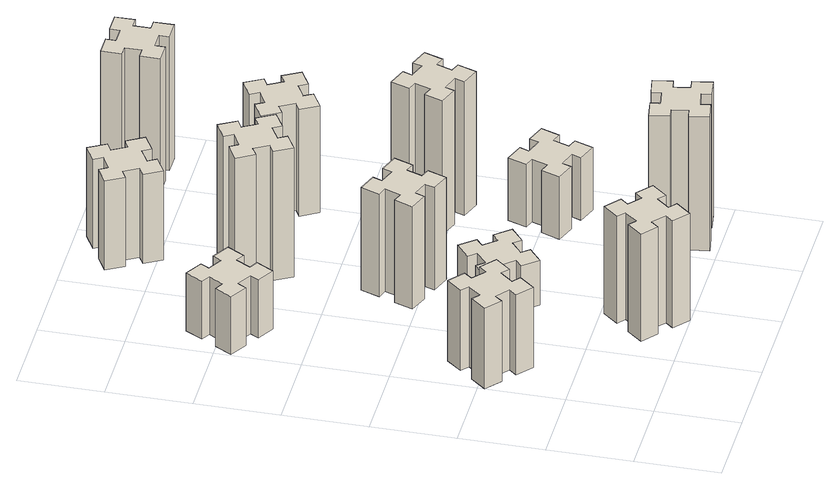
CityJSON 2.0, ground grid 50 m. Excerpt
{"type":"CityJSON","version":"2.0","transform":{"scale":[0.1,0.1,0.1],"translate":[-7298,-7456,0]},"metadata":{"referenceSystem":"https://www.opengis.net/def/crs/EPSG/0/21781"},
"CityObjects":{
"building1":{"type":"Building","attributes":{"class":"1000","function":"1000","usage":"1000","yearOfConstruction":2016,"roofType":"1000","measuredHeight":54,"storeysAboveGround":30,"storeysBelowGround":0},"geometry":[{"type":"Solid","lod":"1","boundaries":[[[[0,1,2,3,4,5,6,7,8,9,10,11,12,13,14,15,16,17,18,19]],[[17,16,20,21]],[[16,15,22,20]],[[15,14,23,22]],[[14,13,24,23]],[[13,12,25,24]],[[12,11,26,25]],[[11,10,27,26]],[[10,9,28,27]],[[9,8,29,28]],[[8,7,30,29]],[[7,6,31,30]],[[6,5,32,31]],[[5,4,33,32]],[[4,3,34,33]],[[3,2,35,34]],[[2,1,36,35]],[[1,0,37,36]],[[0,19,38,37]],[[19,18,39,38]],[[18,17,21,39]],[[24,25,26,27,28,29,30,31,32,33,34,35,36,37,38,39,21,20,22,23]]]]}]},
"building2":{"type":"Building","attributes":{"class":"1000","function":"1000","usage":"1000","yearOfConstruction":2016,"roofType":"1000","measuredHeight":72,"storeysAboveGround":30,"storeysBelowGround":0},"geometry":[{"type":"Solid","lod":"1","boundaries":[[[[40,41,42,43,44,45,46,47,48,49,50,51,52,53,54,55,56,57,58,59]],[[57,56,60,61]],[[56,55,62,60]],[[55,54,63,62]],[[54,53,64,63]],[[53,52,65,64]],[[52,51,66,65]],[[51,50,67,66]],[[50,49,68,67]],[[49,48,69,68]],[[48,47,70,69]],[[47,46,71,70]],[[46,45,72,71]],[[45,44,73,72]],[[44,43,74,73]],[[43,42,75,74]],[[42,41,76,75]],[[41,40,77,76]],[[40,59,78,77]],[[59,58,79,78]],[[58,57,61,79]],[[64,65,66,67,68,69,70,71,72,73,74,75,76,77,78,79,61,60,62,63]]]]}]},
"building3":{"type":"Building","attributes":{"class":"1000","function":"1000","usage":"1000","yearOfConstruction":2016,"roofType":"1000","measuredHeight":39,"storeysAboveGround":30,"storeysBelowGround":0},"geometry":[{"type":"Solid","lod":"1","boundaries":[[[[80,81,82,83,84,85,86,87,88,89,90,91,92,93,94,95,96,97,98,99]],[[97,96,100,101]],[[96,95,102,100]],[[95,94,103,102]],[[94,93,104,103]],[[93,92,105,104]],[[92,91,106,105]],[[91,90,107,106]],[[90,89,108,107]],[[89,88,109,108]],[[88,87,110,109]],[[87,86,111,110]],[[86,85,112,111]],[[85,84,113,112]],[[84,83,114,113]],[[83,82,115,114]],[[82,81,116,115]],[[81,80,117,116]],[[80,99,118,117]],[[99,98,119,118]],[[98,97,101,119]],[[104,105,106,107,108,109,110,111,112,113,114,115,116,117,118,119,101,100,102,103]]]]}]},
"building4":{"type":"Building","attributes":{"class":"1000","function":"1000","usage":"1000","yearOfConstruction":2016,"roofType":"1000","measuredHeight":30,"storeysAboveGround":30,"storeysBelowGround":0},"geometry":[{"type":"Solid","lod":"1","boundaries":[[[[120,121,122,123,124,125,126,127,128,129,130,131,132,133,134,135,136,137,138,139]],[[137,136,140,141]],[[136,135,142,140]],[[135,134,143,142]],[[134,133,144,143]],[[133,132,145,144]],[[132,131,146,145]],[[131,130,147,146]],[[130,129,148,147]],[[129,128,149,148]],[[128,127,150,149]],[[127,126,151,150]],[[126,125,152,151]],[[125,124,153,152]],[[124,123,154,153]],[[123,122,155,154]],[[122,121,156,155]],[[121,120,157,156]],[[120,139,158,157]],[[139,138,159,158]],[[138,137,141,159]],[[144,145,146,147,148,149,150,151,152,153,154,155,156,157,158,159,141,140,142,143]]]]}]},
"building5":{"type":"Building","attributes":{"class":"1000","function":"1000","usage":"1000","yearOfConstruction":2016,"roofType":"1000","measuredHeight":69,"storeysAboveGround":30,"storeysBelowGround":0},"geometry":[{"type":"Solid","lod":"1","boundaries":[[[[160,161,162,163,164,165,166,167,168,169,170,171,172,173,174,175,176,177,178,179]],[[177,176,180,181]],[[176,175,182,180]],[[175,174,183,182]],[[174,173,184,183]],[[173,172,185,184]],[[172,171,186,185]],[[171,170,187,186]],[[170,169,188,187]],[[169,168,189,188]],[[168,167,190,189]],[[167,166,191,190]],[[166,165,192,191]],[[165,164,193,192]],[[164,163,194,193]],[[163,162,195,194]],[[162,161,196,195]],[[161,160,197,196]],[[160,179,198,197]],[[179,178,199,198]],[[178,177,181,199]],[[184,185,186,187,188,189,190,191,192,193,194,195,196,197,198,199,181,180,182,183]]]]}]},
"building6":{"type":"Building","attributes":{"class":"1000","function":"1000","usage":"1000","yearOfConstruction":2016,"roofType":"1000","measuredHeight":87,"storeysAboveGround":30,"storeysBelowGround":0},"geometry":[{"type":"Solid","lod":"1","boundaries":[[[[200,201,202,203,204,205,206,207,208,209,210,211,212,213,214,215,216,217,218,219]],[[217,216,220,221]],[[216,215,222,220]],[[215,214,223,222]],[[214,213,224,223]],[[213,212,225,224]],[[212,211,226,225]],[[211,210,227,226]],[[210,209,228,227]],[[209,208,229,228]],[[208,207,230,229]],[[207,206,231,230]],[[206,205,232,231]],[[205,204,233,232]],[[204,203,234,233]],[[203,202,235,234]],[[202,201,236,235]],[[201,200,237,236]],[[200,219,238,237]],[[219,218,239,238]],[[218,217,221,239]],[[224,225,226,227,228,229,230,231,232,233,234,235,236,237,238,239,221,220,222,223]]]]}]},
"building7":{"type":"Building","attributes":{"class":"1000","function":"1000","usage":"1000","yearOfConstruction":2016,"roofType":"1000","measuredHeight":90,"storeysAboveGround":30,"storeysBelowGround":0},"geometry":[{"type":"Solid","lod":"1","boundaries":[[[[240,241,242,243,244,245,246,247,248,249,250,251,252,253,254,255,256,257,258,259]],[[257,256,260,261]],[[256,255,262,260]],[[255,254,263,262]],[[254,253,264,263]],[[253,252,265,264]],[[252,251,266,265]],[[251,250,267,266]],[[250,249,268,267]],[[249,248,269,268]],[[248,247,270,269]],[[247,246,271,270]],[[246,245,272,271]],[[245,244,273,272]],[[244,243,274,273]],[[243,242,275,274]],[[242,241,276,275]],[[241,240,277,276]],[[240,259,278,277]],[[259,258,279,278]],[[258,257,261,279]],[[264,265,266,267,268,269,270,271,272,273,274,275,276,277,278,279,261,260,262,263]]]]}]},
"building8":{"type":"Building","attributes":{"class":"1000","function":"1000","usage":"1000","yearOfConstruction":2016,"roofType":"1000","measuredHeight":60,"storeysAboveGround":30,"storeysBelowGround":0},"geometry":[{"type":"Solid","lod":"1","boundaries":[[[[280,281,282,283,284,285,286,287,288,289,290,291,292,293,294,295,296,297,298,299]],[[297,296,300,301]],[[296,295,302,300]],[[295,294,303,302]],[[294,293,304,303]],[[293,292,305,304]],[[292,291,306,305]],[[291,290,307,306]],[[290,289,308,307]],[[289,288,309,308]],[[288,287,310,309]],[[287,286,311,310]],[[286,285,312,311]],[[285,284,313,312]],[[284,283,314,313]],[[283,282,315,314]],[[282,281,316,315]],[[281,280,317,316]],[[280,299,318,317]],[[299,298,319,318]],[[298,297,301,319]],[[304,305,306,307,308,309,310,311,312,313,314,315,316,317,318,319,301,300,302,303]]]]}]},
"building9":{"type":"Building","attributes":{"class":"1000","function":"1000","usage":"1000","yearOfConstruction":2016,"roofType":"1000","measuredHeight":42,"storeysAboveGround":30,"storeysBelowGround":0},"geometry":[{"type":"Solid","lod":"1","boundaries":[[[[320,321,322,323,324,325,326,327,328,329,330,331,332,333,334,335,336,337,338,339]],[[337,336,340,341]],[[336,335,342,340]],[[335,334,343,342]],[[334,333,344,343]],[[333,332,345,344]],[[332,331,346,345]],[[331,330,347,346]],[[330,329,348,347]],[[329,328,349,348]],[[328,327,350,349]],[[327,326,351,350]],[[326,325,352,351]],[[325,324,353,352]],[[324,323,354,353]],[[323,322,355,354]],[[322,321,356,355]],[[321,320,357,356]],[[320,339,358,357]],[[339,338,359,358]],[[338,337,341,359]],[[344,345,346,347,348,349,350,351,352,353,354,355,356,357,358,359,341,340,342,343]]]]}]},
"building10":{"type":"Building","attributes":{"class":"1000","function":"1000","usage":"1000","yearOfConstruction":2016,"roofType":"1000","measuredHeight":90,"storeysAboveGround":30,"storeysBelowGround":0},"geometry":[{"type":"Solid","lod":"1","boundaries":[[[[360,361,362,363,364,365,366,367,368,369,370,371,372,373,374,375,376,377,378,379]],[[377,376,380,381]],[[376,375,382,380]],[[375,374,383,382]],[[374,373,384,383]],[[373,372,385,384]],[[372,371,386,385]],[[371,370,387,386]],[[370,369,388,387]],[[369,368,389,388]],[[368,367,390,389]],[[367,366,391,390]],[[366,365,392,391]],[[365,364,393,392]],[[364,363,394,393]],[[363,362,395,394]],[[362,361,396,395]],[[361,360,397,396]],[[360,379,398,397]],[[379,378,399,398]],[[378,377,381,399]],[[384,385,386,387,388,389,390,391,392,393,394,395,396,397,398,399,381,380,382,383]]]]}]},
"building11":{"type":"Building","attributes":{"class":"1000","function":"1000","usage":"1000","yearOfConstruction":2016,"roofType":"1000","measuredHeight":72,"storeysAboveGround":30,"storeysBelowGround":0},"geometry":[{"type":"Solid","lod":"1","boundaries":[[[[400,401,402,403,404,405,406,407,408,409,410,411,412,413,414,415,416,417,418,419]],[[417,416,420,421]],[[416,415,422,420]],[[415,414,423,422]],[[414,413,424,423]],[[413,412,425,424]],[[412,411,426,425]],[[411,410,427,426]],[[410,409,428,427]],[[409,408,429,428]],[[408,407,430,429]],[[407,406,431,430]],[[406,405,432,431]],[[405,404,433,432]],[[404,403,434,433]],[[403,402,435,434]],[[402,401,436,435]],[[401,400,437,436]],[[400,419,438,437]],[[419,418,439,438]],[[418,417,421,439]],[[424,425,426,427,428,429,430,431,432,433,434,435,436,437,438,439,421,420,422,423]]]]}]},
"building12":{"type":"Building","attributes":{"class":"1000","function":"1000","usage":"1000","yearOfConstruction":2016,"roofType":"1000","measuredHeight":90,"storeysAboveGround":30,"storeysBelowGround":0},"geometry":[{"type":"Solid","lod":"1","boundaries":[[[[440,441,442,443,444,445,446,447,448,449,450,451,452,453,454,455,456,457,458,459]],[[457,456,460,461]],[[456,455,462,460]],[[455,454,463,462]],[[454,453,464,463]],[[453,452,465,464]],[[452,451,466,465]],[[451,450,467,466]],[[450,449,468,467]],[[449,448,469,468]],[[448,447,470,469]],[[447,446,471,470]],[[446,445,472,471]],[[445,444,473,472]],[[444,443,474,473]],[[443,442,475,474]],[[442,441,476,475]],[[441,440,477,476]],[[440,459,478,477]],[[459,458,479,478]],[[458,457,461,479]],[[464,465,466,467,468,469,470,471,472,473,474,475,476,477,478,479,461,460,462,463]]]]}]}
},
"vertices":[
[136,933,0],[213,869,0],[174,823,0],[266,746,0],[343,838,0],[297,876,0],[362,953,0],[408,914,0],[485,1006,0],[393,1083,0],[354,1037,0],[278,1102,0],[316,1148,0],[224,1225,0],[147,1133,0],[193,1094,0],[129,1018,0],[83,1056,0],[6,964,0],[98,887,0],[129,1018,540],[83,1056,540],[193,1094,540],[147,1133,540],[224,1225,540],[316,1148,540],[278,1102,540],[354,1037,540],[393,1083,540],[485,1006,540],[408,914,540],[362,953,540],[297,876,540],[343,838,540],[266,746,540],[174,823,540],[213,869,540],[136,933,540],[98,887,540],[6,964,540],
[776,193,0],[853,129,0],[814,83,0],[906,6,0],[983,98,0],[937,136,0],[1002,213,0],[1048,174,0],[1125,266,0],[1033,343,0],[994,297,0],[918,362,0],[956,408,0],[864,485,0],[787,393,0],[833,354,0],[769,278,0],[723,316,0],[646,224,0],[738,147,0],[769,278,720],[723,316,720],[833,354,720],[787,393,720],[864,485,720],[956,408,720],[918,362,720],[994,297,720],[1033,343,720],[1125,266,720],[1048,174,720],[1002,213,720],[937,136,720],[983,98,720],[906,6,720],[814,83,720],[853,129,720],[776,193,720],[738,147,720],[646,224,720],
[316,2367,0],[366,2454,0],[418,2424,0],[478,2528,0],[374,2588,0],[344,2536,0],[257,2586,0],[287,2638,0],[183,2698,0],[123,2594,0],[175,2564,0],[125,2477,0],[73,2507,0],[13,2403,0],[117,2343,0],[147,2395,0],[234,2345,0],[204,2293,0],[308,2233,0],[368,2337,0],[234,2345,390],[204,2293,390],[147,2395,390],[117,2343,390],[13,2403,390],[73,2507,390],[125,2477,390],[175,2564,390],[123,2594,390],[183,2698,390],[287,2638,390],[257,2586,390],[344,2536,390],[374,2588,390],[478,2528,390],[418,2424,390],[366,2454,390],[316,2367,390],[368,2337,390],[308,2233,390],
[918,969,0],[994,1033,0],[1033,987,0],[1125,1064,0],[1048,1156,0],[1002,1118,0],[937,1194,0],[983,1233,0],[906,1325,0],[814,1248,0],[853,1202,0],[776,1137,0],[738,1183,0],[646,1106,0],[723,1014,0],[769,1053,0],[833,976,0],[787,938,0],[864,846,0],[956,923,0],[833,976,300],[787,938,300],[769,1053,300],[723,1014,300],[646,1106,300],[738,1183,300],[776,1137,300],[853,1202,300],[814,1248,300],[906,1325,300],[983,1233,300],[937,1194,300],[1002,1118,300],[1048,1156,300],[1125,1064,300],[1033,987,300],[994,1033,300],[918,969,300],[956,923,300],[864,846,300],
[972,1541,0],[1006,1635,0],[1062,1614,0],[1103,1727,0],[990,1768,0],[970,1712,0],[876,1746,0],[897,1802,0],[784,1843,0],[743,1730,0],[799,1710,0],[765,1616,0],[709,1637,0],[667,1524,0],[780,1483,0],[801,1539,0],[895,1505,0],[874,1449,0],[987,1407,0],[1028,1520,0],[895,1505,690],[874,1449,690],[801,1539,690],[780,1483,690],[667,1524,690],[709,1637,690],[765,1616,690],[799,1710,690],[743,1730,690],[784,1843,690],[897,1802,690],[876,1746,690],[970,1712,690],[990,1768,690],[1103,1727,690],[1062,1614,690],[1006,1635,690],[972,1541,690],[1028,1520,690],[987,1407,690],
[897,2345,0],[984,2395,0],[1014,2343,0],[1118,2403,0],[1058,2507,0],[1006,2477,0],[956,2564,0],[1008,2594,0],[948,2698,0],[844,2638,0],[874,2586,0],[787,2536,0],[757,2588,0],[653,2528,0],[713,2424,0],[765,2454,0],[815,2367,0],[763,2337,0],[823,2233,0],[927,2293,0],[815,2367,870],[763,2337,870],[765,2454,870],[713,2424,870],[653,2528,870],[757,2588,870],[787,2536,870],[874,2586,870],[844,2638,870],[948,2698,870],[1008,2594,870],[956,2564,870],[1006,2477,870],[1058,2507,870],[1118,2403,870],[1014,2343,870],[984,2395,870],[897,2345,870],[927,2293,870],[823,2233,870],
[1755,362,0],[1657,345,0],[1647,404,0],[1528,383,0],[1549,265,0],[1608,275,0],[1626,177,0],[1567,167,0],[1587,48,0],[1706,69,0],[1695,128,0],[1794,146,0],[1804,87,0],[1922,107,0],[1901,226,0],[1842,215,0],[1825,314,0],[1884,324,0],[1863,442,0],[1745,421,0],[1825,314,900],[1884,324,900],[1842,215,900],[1901,226,900],[1922,107,900],[1804,87,900],[1794,146,900],[1695,128,900],[1706,69,900],[1587,48,900],[1567,167,900],[1626,177,900],[1608,275,900],[1549,265,900],[1528,383,900],[1647,404,900],[1657,345,900],[1755,362,900],[1745,421,900],[1863,442,900],
[1006,3217,0],[956,3304,0],[1008,3334,0],[948,3438,0],[844,3378,0],[874,3326,0],[787,3276,0],[757,3328,0],[653,3268,0],[713,3164,0],[765,3194,0],[815,3107,0],[763,3077,0],[823,2973,0],[927,3033,0],[897,3085,0],[984,3135,0],[1014,3083,0],[1118,3143,0],[1058,3247,0],[984,3135,600],[1014,3083,600],[897,3085,600],[927,3033,600],[823,2973,600],[763,3077,600],[815,3107,600],[765,3194,600],[713,3164,600],[653,3268,600],[757,3328,600],[787,3276,600],[874,3326,600],[844,3378,600],[948,3438,600],[1008,3334,600],[956,3304,600],[1006,3217,600],[1058,3247,600],[1118,3143,600],
[1641,899,0],[1735,865,0],[1714,809,0],[1827,767,0],[1868,880,0],[1812,901,0],[1846,995,0],[1902,974,0],[1943,1087,0],[1830,1128,0],[1810,1072,0],[1716,1106,0],[1737,1162,0],[1624,1203,0],[1583,1090,0],[1639,1070,0],[1605,976,0],[1549,997,0],[1507,884,0],[1620,843,0],[1605,976,420],[1549,997,420],[1639,1070,420],[1583,1090,420],[1624,1203,420],[1737,1162,420],[1716,1106,420],[1810,1072,420],[1830,1128,420],[1943,1087,420],[1902,974,420],[1846,995,420],[1812,901,420],[1868,880,420],[1827,767,420],[1714,809,420],[1735,865,420],[1641,899,420],[1620,843,420],[1507,884,420],
[1710,1712,0],[1616,1746,0],[1637,1802,0],[1524,1843,0],[1483,1730,0],[1539,1710,0],[1505,1616,0],[1449,1637,0],[1407,1524,0],[1520,1483,0],[1541,1539,0],[1635,1505,0],[1614,1449,0],[1727,1407,0],[1768,1520,0],[1712,1541,0],[1746,1635,0],[1802,1614,0],[1843,1727,0],[1730,1768,0],[1746,1635,900],[1802,1614,900],[1712,1541,900],[1768,1520,900],[1727,1407,900],[1614,1449,900],[1635,1505,900],[1541,1539,900],[1520,1483,900],[1407,1524,900],[1449,1637,900],[1505,1616,900],[1539,1710,900],[1483,1730,900],[1524,1843,900],[1637,1802,900],[1616,1746,900],[1710,1712,900],[1730,1768,900],[1843,1727,900],
[1537,2345,0],[1624,2395,0],[1654,2343,0],[1758,2403,0],[1698,2507,0],[1646,2477,0],[1596,2564,0],[1648,2594,0],[1588,2698,0],[1484,2638,0],[1514,2586,0],[1427,2536,0],[1397,2588,0],[1293,2528,0],[1353,2424,0],[1405,2454,0],[1455,2367,0],[1403,2337,0],[1463,2233,0],[1567,2293,0],[1455,2367,720],[1403,2337,720],[1405,2454,720],[1353,2424,720],[1293,2528,720],[1397,2588,720],[1427,2536,720],[1514,2586,720],[1484,2638,720],[1588,2698,720],[1648,2594,720],[1596,2564,720],[1646,2477,720],[1698,2507,720],[1758,2403,720],[1654,2343,720],[1624,2395,720],[1537,2345,720],[1567,2293,720],[1463,2233,720],
[1575,3195,0],[1675,3195,0],[1675,3135,0],[1795,3135,0],[1795,3255,0],[1735,3255,0],[1735,3355,0],[1795,3355,0],[1795,3475,0],[1675,3475,0],[1675,3415,0],[1575,3415,0],[1575,3475,0],[1455,3475,0],[1455,3355,0],[1515,3355,0],[1515,3255,0],[1455,3255,0],[1455,3135,0],[1575,3135,0],[1515,3255,900],[1455,3255,900],[1515,3355,900],[1455,3355,900],[1455,3475,900],[1575,3475,900],[1575,3415,900],[1675,3415,900],[1675,3475,900],[1795,3475,900],[1795,3355,900],[1735,3355,900],[1735,3255,900],[1795,3255,900],[1795,3135,900],[1675,3135,900],[1675,3195,900],[1575,3195,900],[1575,3135,900],[1455,3135,900]
]}
